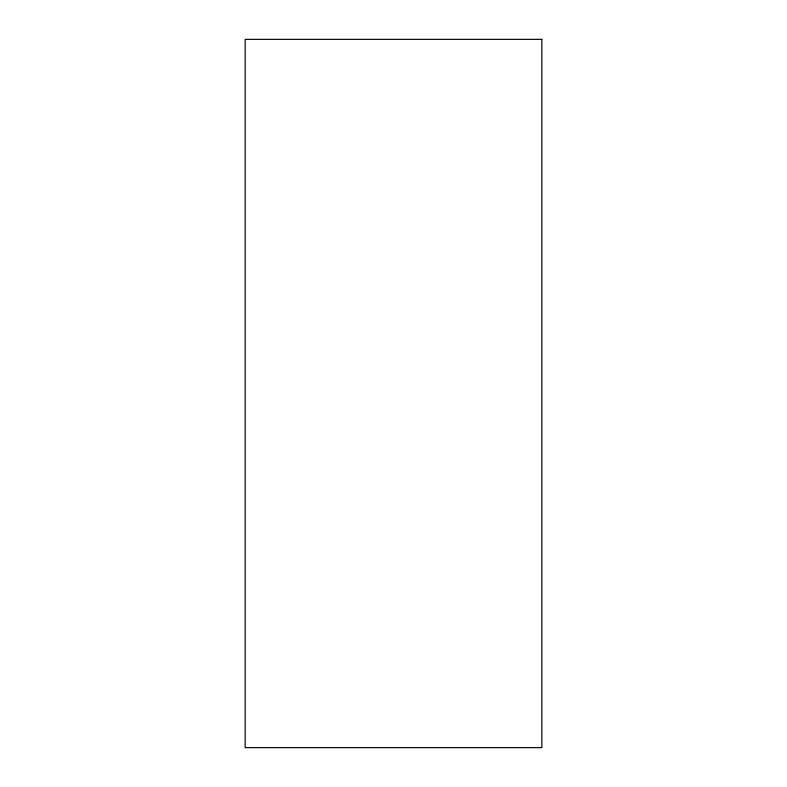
<?xml version="1.0" encoding="UTF-8"?>
<svg xmlns="http://www.w3.org/2000/svg" width="787" height="787" viewBox="0 0 787 787"><rect width="100%" height="100%" fill="white"/><g stroke="black" fill="none" stroke-linecap="round" stroke-linejoin="round"><path stroke-width="1.18" d="M541.84 39.35L245.16 39.35L245.16 747.65L541.84 747.65L541.84 39.35"/></g></svg>
